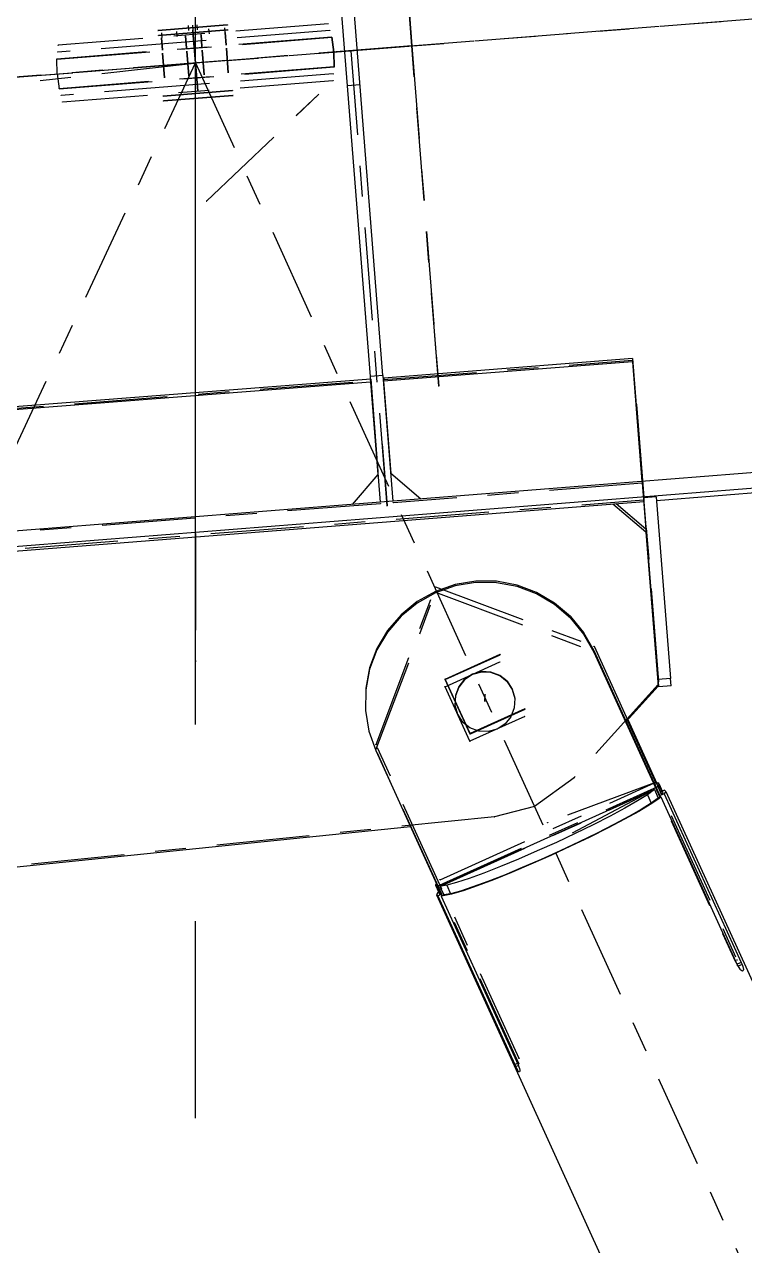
# Model space of a CAD drawing. Header units: millimetres. Extents: x 2368 to 8313, y 7493 to 11698.
# Drawn here: x 4555.07 to 4578.29, y 11398.71 to 11438.08 of the extents above; entities that cross this region are included whole.
import ezdxf

# ---------------------------------------------------------------- set-up
doc = ezdxf.new("R2010")
doc.units = ezdxf.units.MM
for name, pattern in [('CENTER', [50.8, 31.75, -6.35, 6.35, -6.35]), ('XKITLINE00', [0]), ('XKITLINE02', [4, 2, -2]), ('XKITLINE03', [6, 3, -1, 1, -1])]:
    doc.linetypes.add(name, pattern=pattern)

msp = doc.modelspace()

# ---------------------------------------------------------------- linework, layer by layer
at = {"color": 6, "linetype": 'CENTER'}
msp.add_line((4560.5882, 10907.5139), (4560.5882, 11495.735), dxfattribs=at)
at = {"color": 8, "linetype": 'XKITLINE03'}
for p, q in [((4509.7789, 11432.8204), (4842.7402, 11459.1408)), ((4509.779, 11432.8204), (4842.7403, 11459.1408)), ((4560.5882, 11436.8368), (4724.5881, 11449.8009)), ((4566.6995, 11448.354), (4567.5664, 11437.3882)), ((4567.5664, 11437.3884), (4566.6996, 11448.3542)), ((4566.6996, 11448.3542), (4567.5664, 11437.3884)), ((4564.8762, 11438.0984), (4556.155, 11437.409)), ((4564.8762, 11438.0986), (4556.1551, 11437.4092)), ((4561.6148, 11438.0613), (4559.3818, 11437.8848)), ((4559.3818, 11437.8848), (4561.6148, 11438.0613)), ((4561.6275, 11437.902), (4559.3944, 11437.7255)), ((4559.3944, 11437.7254), (4561.6275, 11437.902)), ((4561.6274, 11437.9018), (4559.3944, 11437.7253)), ((4559.3944, 11437.7253), (4561.6274, 11437.9018)), ((4564.9805, 11437.6654), (4556.12, 11436.965)), ((4556.1201, 11436.9649), (4564.9804, 11437.6653)), ((4560.533, 11437.5346), (4556.1467, 11437.1878)), ((4560.533, 11437.5344), (4556.1467, 11437.1877)), ((4559.3818, 11437.8848), (4559.3818, 11437.8848)), ((4559.3944, 11437.7255), (4559.3944, 11437.7254)), ((4559.3944, 11437.7253), (4559.3944, 11437.7253)), ((4560.5172, 11437.734), (4560.6591, 11435.9396)), ((4560.6591, 11435.9394), (4560.5172, 11437.7338)), ((4564.9193, 11437.8813), (4560.533, 11437.5346)), ((4564.9193, 11437.8811), (4560.533, 11437.5344)), ((4564.9193, 11437.8813), (4564.9193, 11437.8813)), ((4564.9193, 11437.8812), (4564.9193, 11437.8811)), ((4564.9804, 11437.6653), (4565.0442, 11437.1889)), ((4565.0443, 11437.189), (4564.9805, 11437.6654)), ((4567.5664, 11437.3884), (4553.6099, 11436.2852)), ((4567.5664, 11437.3882), (4553.6099, 11436.2849)), ((4556.1467, 11437.1878), (4556.1467, 11437.1878)), ((4556.1467, 11437.1877), (4556.1467, 11437.1877)), ((4560.5881, 11436.8366), (4564.4791, 11437.1442)), ((4560.5882, 11436.8367), (4564.4792, 11437.1443)), ((4564.4791, 11437.1442), (4567.5664, 11437.3882)), ((4564.4792, 11437.1443), (4567.5664, 11437.3884)), ((4565.0442, 11437.1889), (4565.0561, 11436.7083)), ((4565.0561, 11436.7084), (4565.0443, 11437.189)), ((4566.7648, 11422.5592), (4565.6048, 11437.2334)), ((4566.7649, 11422.5592), (4565.6049, 11437.2334)), ((4568.4332, 11426.4226), (4567.5664, 11437.3884)), ((4567.5664, 11437.3882), (4568.4332, 11426.4224)), ((4568.4332, 11426.4224), (4567.5664, 11437.3882)), ((4396.5881, 11087.0404), (4560.5881, 11436.8368)), ((4396.5881, 11418.2997), (4560.5882, 11436.8368)), ((4396.5882, 11087.0404), (4560.5882, 11436.8368)), ((4556.132, 11436.4843), (4556.1201, 11436.9649)), ((4556.6971, 11436.529), (4560.5881, 11436.8366)), ((4556.6972, 11436.5292), (4560.5882, 11436.8367)), ((4560.5881, 11436.8368), (4724.5881, 11077.119)), ((4560.5882, 11436.8368), (4560.5881, 11436.8365)), ((4560.5882, 11436.8368), (4724.5882, 11077.119)), ((4553.6099, 11436.2851), (4556.6972, 11436.5292)), ((4553.6099, 11436.2849), (4556.6971, 11436.529)), ((4556.1321, 11436.4845), (4556.1958, 11436.008)), ((4565.0561, 11436.7083), (4556.1956, 11436.0079)), ((4556.1958, 11436.008), (4565.0561, 11436.7084)), ((4565.0296, 11436.4857), (4560.6433, 11436.1389)), ((4565.0296, 11436.4855), (4560.6433, 11436.1387)), ((4565.0296, 11436.4856), (4565.0296, 11436.4857)), ((4565.0296, 11436.4855), (4565.0296, 11436.4855)), ((4560.6433, 11436.1389), (4556.257, 11435.7922)), ((4560.6433, 11436.1387), (4556.257, 11435.792)), ((4565.0212, 11436.2642), (4556.3, 11435.5748)), ((4565.0212, 11436.2643), (4556.3001, 11435.5749)), ((4561.7819, 11435.9479), (4559.5488, 11435.7714)), ((4559.5488, 11435.7714), (4561.7819, 11435.9479)), ((4561.7819, 11435.9481), (4559.5489, 11435.7715)), ((4559.5489, 11435.7715), (4561.7819, 11435.9481)), ((4560.9404, 11432.3806), (4565.0212, 11436.2643)), ((4560.9404, 11432.3805), (4565.0212, 11436.2642)), ((4556.257, 11435.7922), (4556.257, 11435.7922)), ((4556.257, 11435.792), (4556.257, 11435.7921)), ((4559.5488, 11435.7714), (4559.5488, 11435.7714)), ((4559.5489, 11435.7715), (4559.5489, 11435.7715)), ((4561.7945, 11435.7886), (4559.5615, 11435.612)), ((4559.5615, 11435.612), (4561.7945, 11435.7886)), ((4559.5615, 11435.612), (4559.5615, 11435.612)), ((4566.655, 11426.6288), (4574.6788, 11427.2547)), ((4566.6551, 11426.6288), (4574.6789, 11427.2547)), ((4574.6788, 11427.2547), (4574.9925, 11423.2862)), ((4574.6789, 11427.2547), (4574.9926, 11423.2862)), ((4550.7053, 11425.3848), (4566.2364, 11426.5962)), ((4550.7054, 11425.3848), (4566.2364, 11426.5962)), ((4566.2364, 11426.5962), (4566.5501, 11422.6277)), ((4566.2364, 11426.5962), (4566.5501, 11422.6277)), ((4568.4332, 11426.4226), (4568.4332, 11426.4226)), ((4568.4332, 11426.4224), (4568.4332, 11426.4224)), ((4575.0511, 11422.755), (4574.8082, 11425.8278)), ((4574.8082, 11425.8278), (4575.2784, 11419.8786)), ((4575.0511, 11422.755), (4574.8082, 11425.8278)), ((4574.8082, 11425.8278), (4575.2785, 11419.8786)), ((4566.6072, 11424.5533), (4566.7648, 11422.5592)), ((4566.6073, 11424.5527), (4566.7649, 11422.5592)), ((4575.002, 11423.3756), (4575.0511, 11422.755)), ((4575.0021, 11423.3755), (4575.0511, 11422.755)), ((4574.9925, 11423.2862), (4566.9688, 11422.6603)), ((4574.9926, 11423.2862), (4566.9688, 11422.6603)), ((4543.1336, 11420.2622), (4575.0349, 11422.7504)), ((4543.1337, 11420.2622), (4575.035, 11422.7504)), ((4566.5501, 11422.6277), (4551.019, 11421.4163)), ((4566.5501, 11422.6277), (4551.0191, 11421.4163)), ((4575.0349, 11422.7504), (4575.5055, 11416.7977)), ((4575.035, 11422.7504), (4575.5055, 11416.7977)), ((4560.5881, 11421.6666), (4560.5881, 11421.5913)), ((4560.5881, 11421.5913), (4560.5881, 11421.5177)), ((4560.5881, 11421.5177), (4560.5881, 11421.5474)), ((4560.5881, 11421.5474), (4560.5881, 11417.5666)), ((4566.4102, 11414.8594), (4568.3302, 11419.9442)), ((4566.4103, 11414.8594), (4568.3303, 11419.9442)), ((4568.3302, 11419.9442), (4573.4403, 11418.032)), ((4568.3303, 11419.9442), (4573.4403, 11418.032)), ((4575.2784, 11419.8786), (4575.5213, 11416.8059)), ((4575.2785, 11419.8786), (4575.5214, 11416.8059)), ((4566.4052, 11414.6925), (4568.3252, 11419.7773)), ((4566.4053, 11414.6925), (4568.3253, 11419.7773)), ((4568.3252, 11419.7773), (4573.4352, 11417.8651)), ((4568.3253, 11419.7773), (4573.4353, 11417.8651)), ((4573.4352, 11417.8651), (4578.0467, 11407.7502)), ((4573.4353, 11417.8651), (4578.0468, 11407.7502)), ((4573.4403, 11418.032), (4578.0518, 11407.9171)), ((4573.4403, 11418.032), (4578.0519, 11407.9171)), ((4560.5881, 11417.5666), (4560.5881, 11417.5251)), ((4568.6351, 11416.7269), (4570.4017, 11417.5242)), ((4568.6352, 11416.7269), (4570.4018, 11417.5242)), ((4568.6421, 11416.9586), (4570.4087, 11417.7559)), ((4568.6422, 11416.9586), (4570.4088, 11417.7559)), ((4568.6426, 11416.9743), (4570.4092, 11417.7716)), ((4568.6427, 11416.9743), (4570.4093, 11417.7716)), ((4569.4367, 11414.9686), (4568.6351, 11416.7269)), ((4569.4368, 11414.9686), (4568.6352, 11416.7269)), ((4569.4437, 11415.2003), (4568.6421, 11416.9586)), ((4569.4438, 11415.2003), (4568.6422, 11416.9586)), ((4569.4442, 11415.216), (4568.6426, 11416.9743)), ((4569.4443, 11415.216), (4568.6427, 11416.9743)), ((4575.5055, 11416.7977), (4572.7945, 11413.7946)), ((4575.5055, 11416.7977), (4572.7946, 11413.7946)), ((4569.9195, 11416.2542), (4569.926, 11416.4702)), ((4569.9195, 11416.2542), (4569.9261, 11416.4702)), ((4571.2104, 11415.9975), (4569.4437, 11415.2003)), ((4571.2104, 11415.9975), (4569.4438, 11415.2003)), ((4571.2108, 11416.0133), (4569.4442, 11415.216)), ((4571.2109, 11416.0133), (4569.4443, 11415.216)), ((4571.2034, 11415.7658), (4569.4367, 11414.9686)), ((4571.2034, 11415.7658), (4569.4368, 11414.9686)), ((4571.0167, 11404.5776), (4566.4052, 11414.6925)), ((4571.0168, 11404.5776), (4566.4053, 11414.6925)), ((4571.0217, 11404.7445), (4566.4102, 11414.8594)), ((4571.0218, 11404.7445), (4566.4103, 11414.8594)), ((4568.3621, 11410.2906), (4575.4962, 11413.5101)), ((4568.3622, 11410.2906), (4575.4963, 11413.5101)), ((4568.4756, 11410.5065), (4575.393, 11413.6282)), ((4568.4757, 11410.5065), (4575.393, 11413.6282)), ((4572.7945, 11413.7946), (4571.5177, 11412.8639)), ((4572.7946, 11413.7946), (4571.5177, 11412.8639)), ((4575.393, 11413.6282), (4571.9427, 11412.3462)), ((4575.393, 11413.6282), (4571.9428, 11412.3462)), ((4575.4962, 11413.5101), (4575.537, 11413.5847)), ((4575.4963, 11413.5101), (4575.5371, 11413.5847)), ((4575.537, 11413.5847), (4575.4997, 11413.624)), ((4575.5371, 11413.5847), (4575.4997, 11413.624)), ((4568.469, 11410.2865), (4575.3863, 11413.4083)), ((4568.4691, 11410.2865), (4575.3864, 11413.4083)), ((4575.3863, 11413.4083), (4571.9192, 11411.5686)), ((4575.3864, 11413.4083), (4571.9193, 11411.5686)), ((4571.5177, 11412.8639), (4570.2255, 11412.5326)), ((4571.5177, 11412.8639), (4570.2255, 11412.5326)), ((4570.2255, 11412.5326), (4550.6106, 11410.521)), ((4570.2255, 11412.5326), (4550.6107, 11410.521)), ((4568.3655, 11410.4045), (4568.3249, 11410.33)), ((4568.3656, 11410.4045), (4568.325, 11410.33)), ((4568.3249, 11410.33), (4568.3621, 11410.2906)), ((4568.325, 11410.33), (4568.3622, 11410.2906))]:
    msp.add_line(p, q, dxfattribs=at)
at = {"color": 8, "linetype": 'XKITLINE00'}
for p, q in [((4566.2347, 11426.7283), (4564.5763, 11447.707)), ((4566.6334, 11426.7599), (4564.9751, 11447.7385)), ((4843.1811, 11444.5435), (4511.6372, 11418.3351)), ((4843.1963, 11444.0383), (4511.7016, 11417.8337)), ((4843.2008, 11443.8897), (4575.4548, 11422.7245)), ((4565.8043, 11437.2492), (4565.4055, 11437.2176)), ((4565.8926, 11436.1321), (4565.4938, 11436.1006)), ((4574.6804, 11427.3038), (4566.6566, 11426.6779)), ((4574.6804, 11427.3038), (4574.6774, 11427.2056)), ((4574.6804, 11427.3038), (4574.9935, 11423.3433)), ((4574.6774, 11427.2056), (4566.6536, 11426.5797)), ((4574.6774, 11427.2056), (4574.9828, 11423.3425)), ((4566.235, 11426.5471), (4550.7039, 11425.3357)), ((4566.2379, 11426.6453), (4550.7069, 11425.4339)), ((4566.6334, 11426.7599), (4566.2347, 11426.7283)), ((4566.555, 11422.6762), (4566.2347, 11426.7283)), ((4566.2379, 11426.6453), (4566.235, 11426.5471)), ((4566.235, 11426.5471), (4566.4702, 11423.5707)), ((4566.2379, 11426.6453), (4566.4732, 11423.6689)), ((4566.6334, 11426.7599), (4566.9534, 11422.7121)), ((4566.6566, 11426.6779), (4566.6536, 11426.5797)), ((4566.6536, 11426.5797), (4566.8889, 11423.6034)), ((4566.4702, 11423.5707), (4565.6403, 11422.604)), ((4566.4732, 11423.6689), (4566.4702, 11423.5707)), ((4567.8581, 11422.7793), (4566.8889, 11423.6034)), ((4575.056, 11422.693), (4543.1356, 11420.1697)), ((4566.9534, 11422.7121), (4566.5547, 11422.6805)), ((4566.9534, 11422.7121), (4566.9538, 11422.7078)), ((4575.1119, 11421.7092), (4574.0486, 11422.6133)), ((4575.1149, 11421.8074), (4574.157, 11422.6219)), ((4575.4451, 11422.8467), (4575.0464, 11422.8152)), ((4575.5276, 11416.7281), (4575.0464, 11422.8152)), ((4575.4451, 11422.8467), (4575.908, 11416.9918)), ((4575.1149, 11421.8074), (4575.1119, 11421.7092)), ((4575.1149, 11421.8074), (4575.507, 11416.8468)), ((4575.1119, 11421.7092), (4575.504, 11416.7486)), ((4568.326, 11419.8018), (4567.7399, 11419.4732)), ((4568.9591, 11419.9751), (4568.3245, 11419.7527)), ((4568.9606, 11420.0241), (4568.326, 11419.8018)), ((4569.6229, 11420.0843), (4568.9591, 11419.9751)), ((4569.6244, 11420.1334), (4568.9606, 11420.0241)), ((4570.2957, 11420.0772), (4569.6229, 11420.0843)), ((4570.2972, 11420.1263), (4569.6244, 11420.1334)), ((4570.9571, 11419.9539), (4570.2957, 11420.0772)), ((4570.9586, 11420.003), (4570.2972, 11420.1263)), ((4571.5869, 11419.7182), (4570.9571, 11419.9539)), ((4571.5884, 11419.7673), (4570.9586, 11420.003)), ((4567.7384, 11419.4241), (4567.2185, 11418.9992)), ((4567.7399, 11419.4732), (4567.22, 11419.0483)), ((4568.3245, 11419.7527), (4567.7384, 11419.4241)), ((4572.1661, 11419.3773), (4571.5869, 11419.7182)), ((4572.1676, 11419.4263), (4571.5884, 11419.7673)), ((4572.6785, 11418.9905), (4572.1676, 11419.4263)), ((4567.22, 11419.0483), (4566.7822, 11418.54)), ((4572.677, 11418.9414), (4572.1661, 11419.3773)), ((4567.2185, 11418.9992), (4566.7807, 11418.4909)), ((4572.677, 11418.9414), (4573.1042, 11418.4239)), ((4572.6785, 11418.9905), (4573.1057, 11418.473)), ((4566.7807, 11418.4909), (4566.4383, 11417.9146)), ((4566.7822, 11418.54), (4566.4398, 11417.9637)), ((4573.1057, 11418.473), (4573.1042, 11418.4239)), ((4573.1042, 11418.4239), (4573.4346, 11417.8405)), ((4573.1057, 11418.473), (4573.436, 11417.8896)), ((4566.4383, 11417.9146), (4566.2016, 11417.2879)), ((4566.4398, 11417.9637), (4566.2031, 11417.3369)), ((4573.436, 11417.8896), (4573.4346, 11417.8405)), ((4573.4346, 11417.8405), (4575.5668, 11413.1637)), ((4573.436, 11417.8896), (4575.5873, 11413.1711)), ((4566.2016, 11417.2879), (4566.0779, 11416.6297)), ((4566.2031, 11417.3369), (4566.0794, 11416.6788)), ((4569.5182, 11417.1177), (4569.2649, 11416.9515)), ((4569.5187, 11417.1334), (4569.2654, 11416.9672)), ((4569.8108, 11417.1978), (4569.5182, 11417.1177)), ((4569.5187, 11417.1334), (4569.5182, 11417.1177)), ((4569.8113, 11417.2135), (4569.5187, 11417.1334)), ((4570.114, 11417.1841), (4569.8108, 11417.1978)), ((4570.1145, 11417.1998), (4569.8113, 11417.2135)), ((4570.3981, 11417.0778), (4570.114, 11417.1841)), ((4570.3986, 11417.0935), (4570.1145, 11417.1998)), ((4570.6353, 11416.8893), (4570.3981, 11417.0778)), ((4570.6358, 11416.905), (4570.3986, 11417.0935)), ((4566.0794, 11416.6788), (4566.0779, 11416.6297)), ((4569.0756, 11416.7155), (4568.9689, 11416.4328)), ((4569.0761, 11416.7312), (4568.9693, 11416.4485)), ((4569.2649, 11416.9515), (4569.0756, 11416.7155)), ((4569.2654, 11416.9672), (4569.0761, 11416.7312)), ((4570.6353, 11416.8893), (4570.8024, 11416.6371)), ((4570.6358, 11416.905), (4570.8028, 11416.6529)), ((4570.8028, 11416.6529), (4570.8024, 11416.6371)), ((4570.8028, 11416.6529), (4570.8835, 11416.3617)), ((4575.504, 11416.7486), (4574.4756, 11415.6094)), ((4575.507, 11416.8468), (4575.504, 11416.7486)), ((4575.908, 11416.9918), (4575.5092, 11416.9603)), ((4575.9263, 11416.7596), (4575.5276, 11416.7281)), ((4575.9263, 11416.7596), (4575.908, 11416.9918)), ((4566.0779, 11416.6297), (4566.071, 11415.9602)), ((4568.9689, 11416.4328), (4568.9551, 11416.1311)), ((4570.8024, 11416.6371), (4570.883, 11416.346)), ((4570.883, 11416.346), (4570.8693, 11416.0443)), ((4570.8835, 11416.3617), (4570.883, 11416.346)), ((4566.071, 11415.9602), (4566.1809, 11415.2995)), ((4568.9551, 11416.1311), (4569.0358, 11415.8399)), ((4570.8693, 11416.0443), (4570.7625, 11415.7616)), ((4569.0358, 11415.8399), (4569.2028, 11415.5877)), ((4569.44, 11415.3993), (4569.2028, 11415.5877)), ((4570.5732, 11415.5256), (4570.3199, 11415.3594)), ((4570.7625, 11415.7616), (4570.5732, 11415.5256)), ((4574.5137, 11415.6515), (4575.4486, 11413.601)), ((4574.5296, 11415.6691), (4575.4684, 11413.6099)), ((4566.1809, 11415.2995), (4566.4045, 11414.6679)), ((4569.7241, 11415.293), (4569.44, 11415.3993)), ((4570.0273, 11415.2792), (4569.7241, 11415.293)), ((4570.3199, 11415.3594), (4570.0273, 11415.2792)), ((4566.4045, 11414.6679), (4568.5367, 11409.9912)), ((4575.4997, 11413.624), (4575.4011, 11413.5795)), ((4575.4963, 11413.5101), (4575.4443, 11413.4867)), ((4575.5265, 11413.5518), (4575.4963, 11413.5101)), ((4575.4963, 11413.5101), (4575.6203, 11413.2382)), ((4575.5282, 11413.6089), (4575.4997, 11413.624)), ((4575.5371, 11413.5847), (4575.5265, 11413.5518)), ((4575.5265, 11413.5518), (4575.6504, 11413.2799)), ((4575.5282, 11413.6089), (4575.6522, 11413.337)), ((4575.5282, 11413.6089), (4575.5371, 11413.5847)), ((4575.3864, 11413.4083), (4568.4691, 11410.2865)), ((4575.1602, 11413.2451), (4574.8396, 11413.0443)), ((4575.3864, 11413.4083), (4575.1602, 11413.2451)), ((4575.1602, 11413.2451), (4575.2842, 11412.9732)), ((4575.5251, 11413.117), (4575.2508, 11412.9311)), ((4575.5104, 11413.1364), (4575.2842, 11412.9732)), ((4575.3864, 11413.4083), (4575.5104, 11413.1364)), ((4575.5668, 11413.1637), (4575.5096, 11413.138)), ((4575.5914, 11413.1729), (4575.5104, 11413.1364)), ((4575.5914, 11413.1729), (4575.5251, 11413.117)), ((4575.5673, 11413.1827), (4575.5668, 11413.1637)), ((4575.5673, 11413.1827), (4575.5751, 11413.1656)), ((4575.7042, 11413.2761), (4575.5683, 11413.2148)), ((4575.6203, 11413.2382), (4575.5683, 11413.2148)), ((4575.5914, 11413.1729), (4578.0707, 11407.7348)), ((4575.6504, 11413.2799), (4575.6203, 11413.2382)), ((4575.7077, 11413.39), (4575.6399, 11413.3594)), ((4575.6611, 11413.3128), (4575.6504, 11413.2799)), ((4575.7522, 11413.3539), (4575.7042, 11413.2761)), ((4575.7042, 11413.2761), (4578.1835, 11407.838)), ((4575.7522, 11413.3539), (4575.7077, 11413.39)), ((4575.7522, 11413.3539), (4641.2803, 11269.6244)), ((4574.434, 11412.8117), (4573.9551, 11412.5541)), ((4574.8794, 11412.7074), (4574.4223, 11412.4526)), ((4574.8396, 11413.0443), (4574.434, 11412.8117)), ((4574.9636, 11412.7724), (4574.5579, 11412.5398)), ((4575.2508, 11412.9311), (4574.8794, 11412.7074)), ((4575.2842, 11412.9732), (4574.9636, 11412.7724)), ((4573.9551, 11412.5541), (4573.4171, 11412.2791)), ((4574.4223, 11412.4526), (4573.8931, 11412.1745)), ((4574.5579, 11412.5398), (4574.0791, 11412.2822)), ((4567.5265, 11412.2069), (4553.1882, 11410.7364)), ((4572.8356, 11411.9946), (4572.2276, 11411.7091)), ((4573.4171, 11412.2791), (4572.8356, 11411.9946)), ((4573.541, 11412.0072), (4572.9596, 11411.7227)), ((4573.8931, 11412.1745), (4573.3082, 11411.8815)), ((4574.0791, 11412.2822), (4573.541, 11412.0072)), ((4572.2276, 11411.7091), (4571.611, 11411.4308)), ((4572.6851, 11411.5826), (4572.043, 11411.2868)), ((4572.9596, 11411.7227), (4572.3516, 11411.4372)), ((4573.3082, 11411.8815), (4572.6851, 11411.5826)), ((4571.0038, 11411.168), (4570.4236, 11410.9282)), ((4571.611, 11411.4308), (4571.0038, 11411.168)), ((4571.735, 11411.1589), (4571.1277, 11410.8961)), ((4572.043, 11411.2868), (4571.4011, 11411.0032)), ((4572.3516, 11411.4372), (4571.735, 11411.1589)), ((4570.4236, 11410.9282), (4569.8876, 11410.7185)), ((4570.7792, 11410.7402), (4570.196, 11410.506)), ((4571.1277, 11410.8961), (4570.5476, 11410.6563)), ((4571.4011, 11411.0032), (4570.7792, 11410.7402)), ((4568.3356, 11410.3629), (4568.325, 11410.33)), ((4568.355, 11410.3898), (4568.3356, 11410.3629)), ((4569.0086, 11410.4128), (4568.6915, 11410.3258)), ((4569.4113, 11410.545), (4569.0086, 11410.4128)), ((4569.8876, 11410.7185), (4569.4113, 11410.545)), ((4570.0115, 11410.4466), (4569.5352, 11410.2731)), ((4570.196, 11410.506), (4569.6693, 11410.3076)), ((4570.5476, 11410.6563), (4570.0115, 11410.4466)), ((4568.325, 11410.33), (4568.3339, 11410.3058)), ((4568.3339, 11410.3058), (4568.4578, 11410.0339)), ((4568.3622, 11410.2906), (4568.3339, 11410.3058)), ((4568.4058, 11410.0948), (4568.3579, 11410.017)), ((4568.3579, 11410.017), (4709.0433, 11101.4374)), ((4568.4023, 11409.9809), (4568.3579, 11410.017)), ((4568.3937, 11410.3048), (4568.3622, 11410.2906)), ((4568.3622, 11410.2906), (4568.4862, 11410.0187)), ((4568.5177, 11410.0329), (4568.4023, 11409.9809)), ((4568.4023, 11409.9809), (4570.8817, 11404.5428)), ((4568.4259, 11410.1038), (4568.4058, 11410.0948)), ((4568.4862, 11410.0187), (4568.4578, 11410.0339)), ((4568.6915, 11410.3258), (4568.4691, 11410.2865)), ((4568.4691, 11410.2865), (4568.593, 11410.0146)), ((4568.5177, 11410.0329), (4568.4862, 11410.0187)), ((4568.593, 11410.0146), (4568.512, 11409.978)), ((4568.5767, 11409.9812), (4568.512, 11409.978)), ((4568.512, 11409.978), (4570.9913, 11404.5399)), ((4568.5923, 11410.0162), (4568.5367, 11409.9912)), ((4568.5444, 11409.9946), (4568.5451, 11409.993)), ((4568.8472, 11410.0412), (4568.5767, 11409.9812)), ((4568.8154, 11410.0539), (4568.593, 11410.0146)), ((4568.6915, 11410.3258), (4568.8154, 11410.0539)), ((4569.1326, 11410.1409), (4568.8154, 11410.0539)), ((4569.2151, 11410.1511), (4568.8472, 11410.0412)), ((4569.5352, 11410.2731), (4569.1326, 11410.1409)), ((4569.6693, 11410.3076), (4569.2151, 11410.1511)), ((4578.1835, 11407.838), (4578.0509, 11407.7782)), ((4578.0707, 11407.7348), (4578.1041, 11407.6731)), ((4578.2119, 11407.771), (4578.0827, 11407.7127)), ((4578.1041, 11407.6731), (4578.1394, 11407.6214)), ((4578.1394, 11407.6214), (4578.1739, 11407.5835)), ((4578.1835, 11407.838), (4578.2119, 11407.771)), ((4578.2119, 11407.771), (4578.2359, 11407.7076)), ((4578.2359, 11407.7076), (4578.2538, 11407.6525)), ((4578.258, 11407.6069), (4578.2487, 11407.5744)), ((4578.2538, 11407.6525), (4578.2579, 11407.6354)), ((4578.2579, 11407.6354), (4578.258, 11407.6069)), ((4578.205, 11407.5622), (4578.1739, 11407.5835)), ((4578.2306, 11407.5591), (4578.205, 11407.5622)), ((4578.2487, 11407.5744), (4578.2306, 11407.5591)), ((4570.9715, 11404.5833), (4570.8817, 11404.5428)), ((4570.8817, 11404.5428), (4570.9125, 11404.4768)), ((4571.0005, 11404.5166), (4570.9125, 11404.4768)), ((4570.9125, 11404.4768), (4570.9419, 11404.4159)), ((4570.9913, 11404.5399), (4571.0172, 11404.4748)), ((4571.0172, 11404.4748), (4571.0357, 11404.4156)), ((4570.9419, 11404.4159), (4570.9678, 11404.3644)), ((4570.9678, 11404.3644), (4570.976, 11404.3491)), ((4570.976, 11404.3491), (4570.9945, 11404.3289)), ((4571.0196, 11404.3119), (4570.9945, 11404.3289)), ((4571.0373, 11404.3128), (4571.0196, 11404.3119)), ((4571.0357, 11404.4156), (4571.0457, 11404.3666)), ((4571.0462, 11404.3315), (4571.0373, 11404.3128)), ((4571.0457, 11404.3666), (4571.0462, 11404.3315))]:
    msp.add_line(p, q, dxfattribs=at)
at = {"color": 3, "linetype": 'XKITLINE02'}
for p, q in [((4560.3524, 11438.0418), (4560.365, 11437.8823)), ((4560.492, 11438.0528), (4560.5046, 11437.8933)), ((4560.6316, 11438.0638), (4560.6442, 11437.9043)), ((4561.0356, 11437.7749), (4561.023, 11437.9344)), ((4561.5214, 11437.9737), (4561.534, 11437.8142)), ((4559.4878, 11437.8129), (4559.5004, 11437.6534)), ((4559.522, 11437.254), (4559.4904, 11437.6528)), ((4559.4904, 11437.6526), (4559.5219, 11437.2539)), ((4559.9989, 11437.693), (4559.9862, 11437.8525)), ((4560.2995, 11437.3155), (4560.268, 11437.7143)), ((4560.268, 11437.7141), (4560.2995, 11437.3153)), ((4560.5172, 11437.734), (4560.5046, 11437.8935)), ((4560.5046, 11437.8933), (4560.5172, 11437.7338)), ((4560.5488, 11437.3352), (4560.5172, 11437.734)), ((4560.6591, 11435.9396), (4560.5172, 11437.734)), ((4560.5172, 11437.7338), (4560.6591, 11435.9394)), ((4560.5172, 11437.7338), (4560.5487, 11437.335)), ((4560.7664, 11437.7535), (4560.7979, 11437.3547)), ((4560.798, 11437.3549), (4560.7665, 11437.7537)), ((4561.5756, 11437.4164), (4561.544, 11437.8151)), ((4561.544, 11437.815), (4561.5755, 11437.4162)), ((4559.5929, 11436.3568), (4559.5298, 11437.1543)), ((4559.5298, 11437.1542), (4559.5929, 11436.3567)), ((4560.3705, 11436.4183), (4560.3074, 11437.2158)), ((4560.3074, 11437.2156), (4560.3704, 11436.4181)), ((4560.6197, 11436.438), (4560.5566, 11437.2355)), ((4560.5566, 11437.2353), (4560.6197, 11436.4378)), ((4560.8058, 11437.255), (4560.8689, 11436.4575)), ((4560.8689, 11436.4577), (4560.8059, 11437.2552)), ((4561.6465, 11436.5192), (4561.5834, 11437.3167)), ((4561.5834, 11437.3165), (4561.6464, 11436.519)), ((4565.8042, 11437.2492), (4565.4054, 11437.2176))]:
    msp.add_line(p, q, dxfattribs=at)
at = {"color": 3, "linetype": 'XKITLINE00'}
msp.add_line((4565.8043, 11437.2492), (4565.4055, 11437.2176), dxfattribs=at)
at = {"color": 8, "linetype": 'XKITLINE00'}
for centre in [(4561.6148, 11438.0613), (4561.6148, 11438.0613), (4561.6274, 11437.9018), (4561.6274, 11437.9018), (4561.6275, 11437.902), (4561.6275, 11437.902), (4559.3818, 11437.8848), (4559.3818, 11437.8848), (4559.3818, 11437.8848), (4559.3944, 11437.7255), (4559.3944, 11437.7255), (4559.3944, 11437.7254), (4559.3944, 11437.7253), (4559.3944, 11437.7253), (4559.3944, 11437.7253), (4560.5172, 11437.734), (4560.5172, 11437.7338), (4560.533, 11437.5346), (4560.533, 11437.5346), (4560.533, 11437.5344), (4560.533, 11437.5344), (4564.9193, 11437.8813), (4564.9193, 11437.8813), (4564.9193, 11437.8812), (4564.9193, 11437.8811), (4564.9804, 11437.6653), (4564.9804, 11437.6653), (4564.9805, 11437.6654), (4564.9805, 11437.6654), (4556.1467, 11437.1878), (4556.1467, 11437.1878), (4556.1467, 11437.1877), (4556.1467, 11437.1877), (4556.155, 11437.409), (4556.1551, 11437.4092), (4564.4791, 11437.1442), (4564.4791, 11437.1442), (4564.4792, 11437.1443), (4564.4792, 11437.1443), (4565.0442, 11437.1889), (4565.0442, 11437.1889), (4565.0443, 11437.189), (4565.0443, 11437.189), (4565.6048, 11437.2334), (4565.6049, 11437.2334), (4567.5664, 11437.3884), (4567.5664, 11437.3884), (4567.5664, 11437.3884), (4567.5664, 11437.3884), (4567.5664, 11437.3884), (4567.5664, 11437.3882), (4567.5664, 11437.3882), (4567.5664, 11437.3882), (4567.5664, 11437.3882), (4567.5664, 11437.3882), (4556.12, 11436.965), (4556.1201, 11436.9649), (4556.1201, 11436.9649), (4560.5881, 11436.8368), (4560.5881, 11436.8368), (4560.5881, 11436.8366), (4560.5881, 11436.8366), (4560.5882, 11436.8368), (4560.5882, 11436.8368), (4560.5882, 11436.8368), (4560.5882, 11436.8368), (4560.5882, 11436.8368), (4560.5882, 11436.8367), (4560.5882, 11436.8367), (4556.132, 11436.4843), (4556.1321, 11436.4845), (4556.6971, 11436.529), (4556.6971, 11436.529), (4556.6972, 11436.5292), (4556.6972, 11436.5292), (4565.0296, 11436.4857), (4565.0296, 11436.4856), (4565.0296, 11436.4855), (4565.0296, 11436.4855), (4565.0561, 11436.7084), (4565.0561, 11436.7084), (4565.0561, 11436.7083), (4565.0561, 11436.7083), (4556.1956, 11436.0079), (4556.1958, 11436.008), (4556.1958, 11436.008), (4560.6433, 11436.1389), (4560.6433, 11436.1389), (4560.6433, 11436.1387), (4560.6433, 11436.1387), (4560.6591, 11435.9396), (4560.6591, 11435.9394), (4561.7819, 11435.9481), (4561.7819, 11435.9481), (4561.7819, 11435.9479), (4561.7819, 11435.9479), (4565.0212, 11436.2643), (4565.0212, 11436.2643), (4565.0212, 11436.2642), (4565.0212, 11436.2642), (4556.257, 11435.7922), (4556.257, 11435.7922), (4556.257, 11435.792), (4556.257, 11435.792), (4556.3, 11435.5748), (4556.3001, 11435.5749), (4559.5488, 11435.7714), (4559.5488, 11435.7714), (4559.5488, 11435.7714), (4559.5489, 11435.7715), (4559.5489, 11435.7715), (4559.5489, 11435.7715), (4559.5615, 11435.612), (4559.5615, 11435.612), (4559.5615, 11435.612), (4561.7945, 11435.7886), (4561.7945, 11435.7886), (4560.9404, 11432.3806), (4560.9404, 11432.3805), (4574.6788, 11427.2547), (4574.6788, 11427.2547), (4574.6789, 11427.2547), (4574.6789, 11427.2547), (4566.2364, 11426.5962), (4566.2364, 11426.5962), (4566.2364, 11426.5962), (4566.2364, 11426.5962), (4566.655, 11426.6288), (4566.6551, 11426.6288), (4568.4332, 11426.4226), (4568.4332, 11426.4226), (4568.4332, 11426.4224), (4568.4332, 11426.4224), (4568.4332, 11426.4224), (4574.8082, 11425.8278), (4574.8082, 11425.8278), (4574.8082, 11425.8278), (4574.8082, 11425.8278), (4574.9925, 11423.2862), (4574.9925, 11423.2862), (4574.9926, 11423.2862), (4574.9926, 11423.2862), (4566.5501, 11422.6277), (4566.5501, 11422.6277), (4566.5501, 11422.6277), (4566.5501, 11422.6277), (4566.7648, 11422.5592), (4566.7648, 11422.5592), (4566.7649, 11422.5592), (4566.7649, 11422.5592), (4566.9688, 11422.6603), (4566.9688, 11422.6603), (4575.0349, 11422.7504), (4575.0349, 11422.7504), (4575.035, 11422.7504), (4575.035, 11422.7504), (4575.0511, 11422.755), (4575.0511, 11422.755), (4575.0511, 11422.755), (4575.0511, 11422.755), (4560.5881, 11421.5913), (4560.5881, 11421.5913), (4560.5881, 11421.5474), (4560.5881, 11421.5474), (4560.5881, 11421.5177), (4560.5881, 11421.5177), (4568.3302, 11419.9442), (4568.3302, 11419.9442), (4568.3303, 11419.9442), (4568.3303, 11419.9442), (4575.2784, 11419.8786), (4575.2784, 11419.8786), (4575.2785, 11419.8786), (4575.2785, 11419.8786), (4568.3252, 11419.7773), (4568.3252, 11419.7773), (4568.3253, 11419.7773), (4568.3253, 11419.7773), (4573.4352, 11417.8651), (4573.4352, 11417.8651), (4573.4353, 11417.8651), (4573.4353, 11417.8651), (4573.4403, 11418.032), (4573.4403, 11418.032), (4573.4403, 11418.032), (4573.4403, 11418.032), (4560.5881, 11417.5666), (4560.5881, 11417.5666), (4570.4017, 11417.5242), (4570.4018, 11417.5242), (4570.4087, 11417.7559), (4570.4088, 11417.7559), (4570.4092, 11417.7716), (4570.4093, 11417.7716), (4568.6351, 11416.7269), (4568.6351, 11416.7269), (4568.6352, 11416.7269), (4568.6352, 11416.7269), (4568.6421, 11416.9586), (4568.6421, 11416.9586), (4568.6422, 11416.9586), (4568.6422, 11416.9586), (4568.6426, 11416.9743), (4568.6426, 11416.9743), (4568.6427, 11416.9743), (4568.6427, 11416.9743), (4575.5055, 11416.7977), (4575.5055, 11416.7977), (4575.5055, 11416.7977), (4575.5055, 11416.7977), (4575.5213, 11416.8059), (4575.5214, 11416.8059), (4569.9195, 11416.2542), (4569.9195, 11416.2542), (4569.926, 11416.4702), (4569.9261, 11416.4702), (4571.2104, 11415.9975), (4571.2104, 11415.9975), (4571.2108, 11416.0133), (4571.2109, 11416.0133), (4571.2034, 11415.7658), (4571.2034, 11415.7658), (4569.4437, 11415.2003), (4569.4437, 11415.2003), (4569.4438, 11415.2003), (4569.4438, 11415.2003), (4569.4442, 11415.216), (4569.4442, 11415.216), (4569.4443, 11415.216), (4569.4443, 11415.216), (4566.4052, 11414.6925), (4566.4052, 11414.6925), (4566.4053, 11414.6925), (4566.4053, 11414.6925), (4566.4102, 11414.8594), (4566.4102, 11414.8594), (4566.4103, 11414.8594), (4566.4103, 11414.8594), (4569.4367, 11414.9686), (4569.4367, 11414.9686), (4569.4368, 11414.9686), (4569.4368, 11414.9686), (4572.7945, 11413.7946), (4572.7945, 11413.7946), (4572.7946, 11413.7946), (4572.7946, 11413.7946), (4575.393, 11413.6282), (4575.393, 11413.6282), (4575.393, 11413.6282), (4575.393, 11413.6282), (4575.4962, 11413.5101), (4575.4962, 11413.5101), (4575.4963, 11413.5101), (4575.4963, 11413.5101), (4575.4997, 11413.624), (4575.4997, 11413.624), (4575.537, 11413.5847), (4575.537, 11413.5847), (4575.5371, 11413.5847), (4575.5371, 11413.5847), (4575.3863, 11413.4083), (4575.3863, 11413.4083), (4575.3864, 11413.4083), (4575.3864, 11413.4083), (4571.5177, 11412.8639), (4571.5177, 11412.8639), (4571.5177, 11412.8639), (4571.5177, 11412.8639), (4570.2255, 11412.5326), (4570.2255, 11412.5326), (4570.2255, 11412.5326), (4570.2255, 11412.5326), (4571.9427, 11412.3462), (4571.9428, 11412.3462), (4571.9192, 11411.5686), (4571.9193, 11411.5686), (4568.3655, 11410.4045), (4568.3656, 11410.4045), (4568.4756, 11410.5065), (4568.4757, 11410.5065), (4568.3249, 11410.33), (4568.3249, 11410.33), (4568.325, 11410.33), (4568.325, 11410.33), (4568.3621, 11410.2906), (4568.3621, 11410.2906), (4568.3622, 11410.2906), (4568.3622, 11410.2906), (4568.469, 11410.2865), (4568.4691, 11410.2865), (4578.0467, 11407.7502), (4578.0468, 11407.7502), (4578.0518, 11407.9171), (4578.0519, 11407.9171), (4571.0167, 11404.5776), (4571.0168, 11404.5776), (4571.0217, 11404.7445), (4571.0218, 11404.7445)]:
    msp.add_circle(centre, 0.004, dxfattribs=at)

doc.saveas('drawing.dxf')
